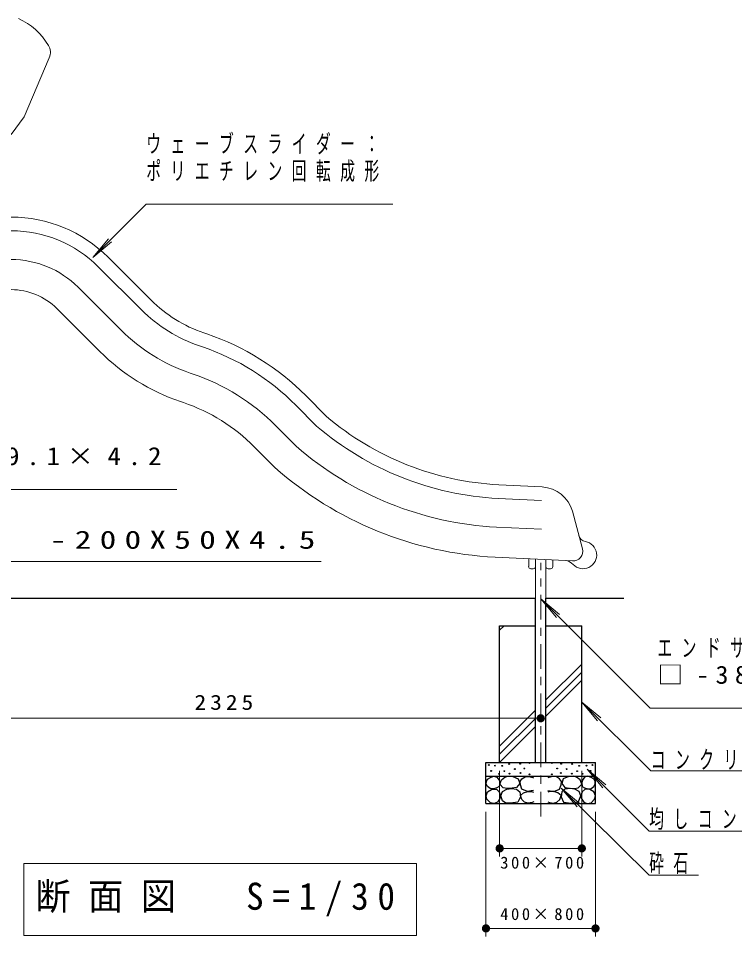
# Model space of a CAD drawing. Units: millimetres on the paper, scale 1:30. Extents: x -365 to 0, y -47 to 257.
# Drawn here: x -217.9 to -130.7, y 61.3 to 173.2 of the extents above; entities that cross this region are included whole.
import ezdxf

# ---------------------------------------------------------------- set-up
doc = ezdxf.new("R2010")
doc.units = ezdxf.units.MM
doc.linetypes.add('USER2', pattern=[6, 3, -1, 1, -1])
doc.layers.add('LY_1', color=7, linetype='Continuous', lineweight=13)
doc.styles.add('ＭＳ ゴシック', font='')
doc.styles.get('ＭＳ ゴシック').set_extended_font_data('MS Gothic')

# ---------------------------------------------------------------- blocks, each defined once
blk = doc.blocks.new('filled_dot')
at = {"color": 0, "linetype": 'Continuous', "lineweight": -2, "const_width": 1.25}
blk.add_lwpolyline([(-0.625, 0, 1), (0.625, 0, 1)], format="xyb", close=True, dxfattribs=at)

msp = doc.modelspace()

# ---------------------------------------------------------------- linework, layer by layer
at = {"layer": 'LY_1'}
for p, q in [((-214.107, 168.374), (-217.185, 161.188)), ((-217.185, 161.188), (-218.729, 159.033)), ((-202.304, 150.551), (-208.826, 144.03)), ((-202.304, 150.551), (-172.304, 150.551)), ((-208.826, 144.03), (-206.897, 146.328)), ((-208.826, 144.03), (-206.528, 145.958)), ((-206.96, 144.091), (-201.712, 138.849)), ((-208.138, 142.912), (-202.889, 137.67)), ((-210.611, 140.435), (-205.363, 135.193)), ((-213.202, 137.841), (-207.954, 132.599)), ((-194.917, 134.732), (-195.297, 134.861)), ((-195.453, 133.154), (-195.833, 133.283)), ((-196.58, 129.84), (-196.96, 129.97)), ((-197.759, 126.369), (-198.139, 126.498)), ((-180.381, 124.693), (-182.897, 127.226)), ((-181.563, 123.518), (-184.079, 126.052)), ((-184.046, 121.052), (-186.563, 123.585)), ((-186.648, 118.468), (-189.164, 121.002)), ((-154.097, 116.092), (-159.388, 116.362)), ((-225.866, 115.803), (-198.592, 115.803)), ((-154.182, 114.428), (-159.473, 114.698)), ((-149.21, 108.556), (-150.437, 113.133)), ((-154.182, 110.941), (-159.663, 111.203)), ((-150.43, 107.091), (-159.838, 107.54)), ((-244.813, 107.001), (-181.029, 107.001)), ((-155.753, 107.345), (-155.753, 106.401)), ((-154.92, 107.305), (-154.92, 102.535)), ((-153.653, 107.245), (-153.653, 102.535)), ((-152.82, 107.205), (-152.82, 106.401)), ((-155.487, 106.135), (-155.187, 106.135)), ((-153.387, 106.135), (-153.087, 106.135)), ((-154.286, 102.484), (-152.358, 100.186)), ((-154.286, 102.484), (-151.988, 100.556)), ((-140.973, 89.171), (-154.286, 102.484)), ((-159.284, 98.668), (-158.751, 99.201)), ((-153.648, 90.162), (-149.284, 94.526)), ((-153.648, 89.172), (-149.284, 93.536)), ((-153.648, 88.182), (-149.284, 92.546)), ((-149.284, 89.9), (-147.355, 87.602)), ((-149.284, 89.9), (-146.985, 87.972)), ((-140.888, 81.508), (-149.284, 89.9)), ((-159.284, 84.526), (-154.92, 88.891)), ((-140.973, 89.171), (-107.086, 89.171)), ((-231.787, 87.919), (-154.284, 87.919)), ((-159.284, 83.536), (-154.92, 87.901)), ((-159.284, 82.546), (-154.92, 86.911)), ((-148.647, 81.742), (-146.719, 79.444)), ((-148.647, 81.742), (-146.349, 79.814)), ((-141.085, 74.18), (-148.647, 81.742)), ((-159.284, 81.535), (-159.284, 71.073)), ((-149.284, 81.535), (-149.284, 71.073)), ((-140.888, 81.508), (-122.888, 81.508)), ((-151.791, 79.428), (-149.852, 77.138)), ((-151.791, 79.428), (-149.484, 77.51)), ((-141.085, 68.815), (-151.791, 79.428)), ((-160.951, 76.535), (-160.951, 61.324)), ((-147.617, 76.535), (-147.617, 61.324)), ((-141.085, 74.18), (-117.085, 74.18)), ((-149.284, 72.073), (-159.284, 72.073)), ((-217.196, 70.243), (-217.196, 61.443)), ((-169.396, 70.243), (-217.196, 70.243)), ((-169.396, 61.443), (-169.396, 70.243)), ((-141.085, 68.815), (-135.085, 68.815)), ((-147.617, 62.324), (-160.951, 62.324)), ((-217.196, 61.443), (-169.396, 61.443))]:
    msp.add_line(p, q, dxfattribs=at)
at = {"layer": 'LY_1', "linetype": 'USER2'}
msp.add_line((-154.284, 75.953), (-154.284, 106.846), dxfattribs=at)
at = {"layer": 'LY_1', "lineweight": 25}
for p, q in [((-230.302, 102.535), (-154.92, 102.535)), ((-154.92, 82.535), (-154.92, 102.535)), ((-153.653, 102.535), (-144.166, 102.535)), ((-153.648, 82.535), (-153.648, 102.535)), ((-159.284, 82.535), (-159.284, 99.201)), ((-159.284, 99.201), (-154.92, 99.201)), ((-153.648, 99.201), (-149.284, 99.201)), ((-149.284, 82.535), (-149.284, 99.201)), ((-160.951, 77.535), (-160.951, 82.535)), ((-160.951, 82.535), (-147.617, 82.535)), ((-147.617, 77.535), (-147.617, 82.535)), ((-160.951, 80.868), (-147.617, 80.868)), ((-160.951, 77.535), (-147.617, 77.535))]:
    msp.add_line(p, q, dxfattribs=at)
for points in [[(-160.927, 79.941), (-160.897, 80.221), (-160.777, 80.51), (-160.408, 80.719), (-159.979, 80.859), (-159.611, 80.749), (-159.351, 80.39), (-159.272, 80.041), (-159.341, 79.622), (-159.621, 79.433), (-160.009, 79.333), (-160.438, 79.353), (-160.747, 79.593)], [(-158.381, 79.351), (-158.86, 79.46), (-159.271, 79.898), (-159.066, 80.433), (-158.655, 80.748), (-158.299, 80.857), (-157.696, 80.816), (-157.025, 80.556), (-156.847, 79.981), (-157.231, 79.501), (-157.765, 79.405)], [(-150.187, 79.351), (-149.708, 79.46), (-149.297, 79.898), (-149.502, 80.433), (-149.913, 80.748), (-150.269, 80.857), (-150.872, 80.816), (-151.543, 80.556), (-151.721, 79.981), (-151.337, 79.501), (-150.803, 79.405)], [(-147.642, 79.941), (-147.671, 80.221), (-147.791, 80.51), (-148.16, 80.719), (-148.589, 80.859), (-148.958, 80.749), (-149.217, 80.39), (-149.297, 80.041), (-149.227, 79.622), (-148.948, 79.433), (-148.559, 79.333), (-148.13, 79.353), (-147.821, 79.593)], [(-159.94, 77.559), (-160.408, 77.638), (-160.827, 78.067), (-160.937, 78.476), (-160.747, 78.964), (-160.269, 79.244), (-159.68, 79.303), (-159.341, 78.944), (-159.182, 78.416), (-159.301, 78.087), (-159.541, 77.708)], [(-157.97, 77.584), (-158.545, 77.57), (-158.929, 77.858), (-159.148, 78.46), (-158.943, 78.994), (-158.422, 79.296), (-157.861, 79.351), (-157.217, 79.268), (-156.833, 78.967), (-156.751, 78.364), (-157.066, 77.693)], [(-150.598, 77.584), (-150.023, 77.57), (-149.639, 77.858), (-149.42, 78.46), (-149.626, 78.994), (-150.146, 79.296), (-150.707, 79.351), (-151.351, 79.268), (-151.735, 78.967), (-151.817, 78.364), (-151.502, 77.693)], [(-148.629, 77.559), (-148.16, 77.638), (-147.741, 78.067), (-147.632, 78.476), (-147.821, 78.964), (-148.3, 79.244), (-148.888, 79.303), (-149.227, 78.944), (-149.386, 78.416), (-149.267, 78.087), (-149.027, 77.708)]]:
    msp.add_lwpolyline(points, close=True, dxfattribs=at)
for points in [[(-155.149, 79.104), (-155.45, 79.063), (-155.888, 79.008), (-156.573, 79.268), (-156.765, 79.83), (-156.806, 80.2), (-156.587, 80.556), (-156.19, 80.775), (-155.724, 80.83), (-155.258, 80.706), (-155.149, 80.652)], [(-153.419, 79.104), (-153.118, 79.063), (-152.68, 79.008), (-151.995, 79.268), (-151.803, 79.83), (-151.762, 80.2), (-151.981, 80.556), (-152.378, 80.775), (-152.844, 80.83), (-153.31, 80.706), (-153.419, 80.652)], [(-155.135, 77.748), (-155.341, 77.666), (-155.847, 77.57), (-156.245, 77.721), (-156.601, 78.022), (-156.751, 78.501), (-156.368, 78.83), (-155.861, 79.008), (-155.423, 79.008), (-155.149, 78.94)], [(-153.433, 77.748), (-153.227, 77.666), (-152.721, 77.57), (-152.324, 77.721), (-151.967, 78.022), (-151.817, 78.501), (-152.2, 78.83), (-152.707, 79.008), (-153.145, 79.008), (-153.419, 78.94)]]:
    msp.add_lwpolyline(points, dxfattribs=at)
for centre in [(-160.599, 82.23), (-159.855, 82.148), (-158.967, 82.127), (-158.121, 82.354), (-157.439, 81.735), (-156.779, 82.375), (-156.283, 81.797), (-155.643, 82.478), (-152.925, 82.478), (-152.285, 81.797), (-151.79, 82.375), (-151.129, 81.735), (-150.447, 82.354), (-149.601, 82.127), (-148.713, 82.148), (-147.969, 82.23), (-160.33, 81.508), (-159.36, 81.157), (-158.72, 81.487), (-158.079, 81.177), (-156.737, 81.26), (-155.643, 81.095), (-152.925, 81.095), (-151.831, 81.26), (-150.489, 81.177), (-149.849, 81.487), (-149.208, 81.157), (-148.238, 81.508)]:
    msp.add_circle(centre, 0.05, dxfattribs=at)
at = {"layer": 'LY_1'}
for centre, radius, start, end in [((-221.358, 165.604), 8.333, 30.92221, 65.26068), ((-215.639, 169.029), 1.667, 336.86307, 30.92221), ((-218.738, 132.298), 16.667, 45.03692, 90), ((-218.738, 132.298), 15, 45.03692, 90), ((-218.738, 132.298), 11.5, 45.03692, 90), ((-218.738, 132.298), 7.833, 45.03692, 90), ((-189.934, 150.642), 16.667, 225.03692, 251.22957), ((-189.934, 150.642), 18.333, 225.03692, 251.22957), ((-189.934, 150.642), 21.833, 225.03692, 251.22957), ((-204.892, 105.381), 31, 44.80404, 71.22957), ((-204.892, 105.381), 29.333, 44.80404, 71.22957), ((-189.934, 150.642), 25.5, 225.03692, 251.22957), ((-204.892, 105.381), 25.833, 44.80404, 71.22957), ((-204.892, 105.381), 22.167, 44.80404, 71.22957), ((-157.595, 151.495), 35.179, 229.6317, 267.07942), ((-157.597, 151.468), 36.818, 229.3878, 267.07942), ((-157.575, 151.481), 40.332, 228.97837, 267.03201), ((-157.601, 151.38), 43.897, 228.56967, 267.07942), ((-154.3, 112.097), 4, 15, 87.07942), ((-148.677, 110.428), 1, 195, 260.07911), ((-150.337, 108.254), 1.167, 265.43829, 15), ((-149.136, 107.801), 1.667, 223.40546, 80.07911), ((-155.487, 106.401), 0.267, 180, 270), ((-155.187, 106.401), 0.267, 270, 0), ((-153.387, 106.401), 0.267, 180, 270), ((-153.087, 106.401), 0.267, 270, 0), ((-151.558, 105.511), 1.667, 43.40546, 75.60974)]:
    msp.add_arc(centre, radius, start, end, dxfattribs=at)

# ---------------------------------------------------------------- block references
at = {"layer": 'LY_1', "xscale": 0.4, "yscale": 0.4, "rotation": 180}
for p in [(-154.284, 87.919), (-149.284, 72.073), (-147.617, 62.324)]:
    msp.add_blockref('filled_dot', p, dxfattribs=at)
at = {"layer": 'LY_1', "xscale": 0.4, "yscale": 0.4}
for p in [(-159.284, 72.073), (-160.951, 62.324)]:
    msp.add_blockref('filled_dot', p, dxfattribs=at)

# ---------------------------------------------------------------- texts
at = {"layer": 'LY_1', "style": 'ＭＳ ゴシック'}
for s, insert, char_height, attachment_point in [('\\T1.64;\\W0.6;ウェーブスライダー：', (-202.304, 159.001), 2.199, 1), ('\\T1.64;\\W0.6;ポリエチレン回転成形', (-202.304, 155.701), 2.199, 1), ('\\T1.5;\\W1.1;φ89.1×4.2', (-225.592, 120.953), 2.199, 1), ('\\T1.5;\\W1.35;-200X50X4.5', (-214.029, 109.651), 2.199, 4), ('\\T1.64;\\W0.6;エンドサポート：', (-140.086, 97.621), 2.199, 1), ('\\T1.5;\\W1.05;□-38×38×1.5', (-140.086, 94.321), 2.199, 1), ('\\T1.33;\\W1.15;2325', (-192.619, 88.919), 1.833, 8), ('\\T1.64;\\W0.6;コンクリート', (-140.888, 81.658), 2.199, 7), ('\\T1.64;\\W0.6;均しコンクリート', (-141.085, 74.33), 2.199, 7), ('\\T1.64;\\W0.6;砕石', (-141.085, 68.965), 2.199, 7), ('\\T1.32;300×700', (-153.948, 71.073), 1.466, 2), ('\\T1.5;\\W0.95;断面図\u3000S=1/30', (-215.796, 65.843), 3.299, 4), ('\\T1.32;400×800', (-153.948, 63.324), 1.466, 8)]:
    msp.add_mtext(s, dxfattribs=dict(at, insert=insert, char_height=char_height, attachment_point=attachment_point))

doc.saveas('drawing.dxf')
